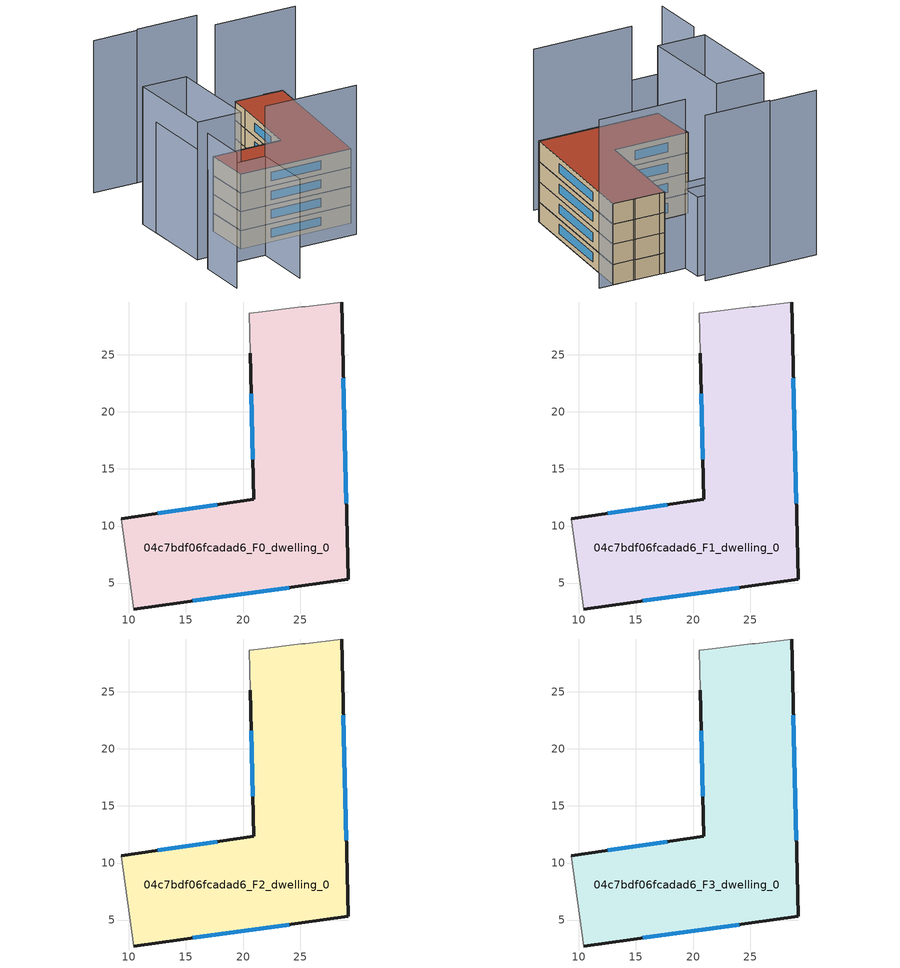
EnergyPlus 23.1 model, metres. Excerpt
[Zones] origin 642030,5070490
04c7bdf06fcadad6_F0_dwelling_0
 floor ground (EU_floor_Construction): 29.23,5.32 28.64,29.64 25.44,29.24 25.14,29.24 21.33,28.74 20.53,28.64 20.63,25.14 20.93,12.33 9.32,10.63 10.42,2.72 z0
 wall outside (EU_wall_Construction): 28.64,29.64 29.23,5.32 10.42,2.72 / 9.32,10.63 20.93,12.33 20.63,25.14 z0:3
 wall adiabatic (EU_wall_Construction): 10.42,2.72 9.32,10.63 / 20.63,25.14 20.53,28.64 21.33,28.74 25.14,29.24 25.44,29.24 28.64,29.64 z0:3
 window (EU_Window_Construction): 28.8,22.95 29.07,12.01 / 24.05,4.61 15.59,3.44 / 12.51,11.1 17.73,11.86 / 20.85,15.85 20.71,21.61 z0.83:2.17
04c7bdf06fcadad6_F1_dwelling_0
 floor to 04c7bdf06fcadad6_F0_dwelling_0 (EU_floor_Construction): 29.23,5.32 28.64,29.64 25.44,29.24 25.13,29.24 21.33,28.74 20.53,28.64 20.63,25.14 20.93,12.33 9.32,10.63 10.42,2.72 z3
 wall outside (EU_wall_Construction): 28.64,29.64 29.23,5.32 10.42,2.72 / 9.32,10.63 20.93,12.33 20.63,25.14 z3:6
 wall adiabatic (EU_wall_Construction): 10.42,2.72 9.32,10.63 / 20.63,25.14 20.53,28.64 21.33,28.74 25.14,29.24 25.44,29.24 28.64,29.64 z3:6
 window (EU_Window_Construction): 28.8,22.95 29.07,12.01 / 24.05,4.61 15.59,3.44 / 12.51,11.1 17.73,11.86 / 20.85,15.85 20.71,21.61 z3.83:5.17
04c7bdf06fcadad6_F2_dwelling_0
 floor to 04c7bdf06fcadad6_F1_dwelling_0 (EU_floor_Construction): 29.23,5.32 28.64,29.64 25.44,29.24 25.13,29.24 21.33,28.74 20.53,28.64 20.63,25.14 20.93,12.33 9.32,10.63 10.42,2.72 z6
 wall outside (EU_wall_Construction): 28.64,29.64 29.23,5.32 10.42,2.72 / 9.32,10.63 20.93,12.33 20.63,25.14 z6:9
 wall adiabatic (EU_wall_Construction): 10.42,2.72 9.32,10.63 / 20.63,25.14 20.53,28.64 21.33,28.74 25.14,29.24 25.44,29.24 28.64,29.64 z6:9
 window (EU_Window_Construction): 28.8,22.95 29.07,12.01 / 24.05,4.61 15.59,3.44 / 12.51,11.1 17.73,11.86 / 20.85,15.85 20.71,21.61 z6.83:8.17
04c7bdf06fcadad6_F3_dwelling_0
 floor to 04c7bdf06fcadad6_F2_dwelling_0 (EU_floor_Construction): 29.23,5.32 28.64,29.64 25.44,29.24 25.13,29.24 21.33,28.74 20.53,28.64 20.63,25.14 20.93,12.33 9.32,10.63 10.42,2.72 z9
 wall outside (EU_wall_Construction): 28.64,29.64 29.23,5.32 10.42,2.72 / 9.32,10.63 20.93,12.33 20.63,25.14 z9:12
 wall adiabatic (EU_wall_Construction): 10.42,2.72 9.32,10.63 / 20.63,25.14 20.53,28.64 21.33,28.74 25.14,29.24 25.44,29.24 28.64,29.64 z9:12
 window (EU_Window_Construction): 28.8,22.95 29.07,12.01 / 24.05,4.61 15.59,3.44 / 12.51,11.1 17.73,11.86 / 20.85,15.85 20.71,21.61 z9.83:11.17
 roof outside (EU_roof_Construction): 28.64,29.64 29.23,5.32 10.42,2.72 9.32,10.63 20.93,12.33 20.63,25.14 20.53,28.64 21.33,28.74 25.14,29.24 25.44,29.24 z12
shading: 12.82,-0.78 28.29,1.25 z0:23.9; 3.01,-2.08 4.11,-10.48 z0:21.7; 3,-2.08 12.82,-0.78 / 12.82,-0.78 14.13,-10.69 z0:15.9; 1.41,13.33 3.01,1.73 z0:17.7; 8.28,18.24 10.42,2.72 / 10.42,2.72 3.01,1.7 / 3.01,1.7 0.88,17.23 / 0.88,17.23 8.28,18.24 z0:22; 7.01,26.73 20.53,28.65 / 20.53,28.65 21.88,19.15 / 21.88,19.15 8.36,17.23 / 8.36,17.23 7.01,26.73 z0:8; 6.6,30 16.76,31.45 / 16.76,31.45 17.23,28.14 / 17.23,28.14 7.07,26.69 / 7.07,26.69 6.6,30 z0:11.7; 6.32,31.95 -1.1,30.92 z0:24.4; 30.81,29.94 17.16,28.04 z0:25; 16.5,33.35 6.32,31.95 z0:24.6
[Building]
EU S2 Campaign: North Axis=0; Terrain=City; Solar Distribution=FullExterior
[Site:Location]
Lyon-Bron: Latitude=45.75; Longitude=5; Time Zone=1; Elevation=198
[SizingPeriod:WeatherFileDays]
AnnualSizingPeriod: Begin Month=1; Begin Day of Month=1; End Month=12; End Day of Month=31; Day of Week for Start Day=Monday; Use Weather File Daylight Saving Period=No; Use Weather File Rain and Snow Indicators=No
[MATERIAL]
EU_InternalMass_Material: Roughness=MediumRough; Thickness=0.1; Conductivity=1; Density=1800; Specific Heat=900; Thermal Absorptance=0.9; Solar Absorptance=0.7; Visible Absorptance=0.7
[MATERIAL:NOMASS] Roughness=MediumRough; Thermal Absorptance=0.9; Solar Absorptance=0.7; Visible Absorptance=0.7
Name | Thermal Resistance
EU_wall_NoMass | 0.87146
EU_roof_NoMass | 0.842276
EU_floor_NoMass | 0.496999
[WINDOWMATERIAL:SIMPLEGLAZINGSYSTEM]
EU_Window_SimpleGlazing: UFactor=2.2525; Solar Heat Gain Coefficient=0.76; Visible Transmittance=0.76
[CONSTRUCTION]
EU_wall_Construction: EU_wall_NoMass
EU_roof_Construction: EU_roof_NoMass
EU_floor_Construction: EU_floor_NoMass
EU_InternalMass_Construction: EU_InternalMass_Material
EU_Window_Construction: EU_Window_SimpleGlazing
[ZONE] Type=1; Multiplier=1; Ceiling Height=autocalculate; Floor Area=autocalculate; Part of Total Floor Area=Yes
Name | Volume
04c7bdf06fcadad6_F0_dwelling_0 | 866
04c7bdf06fcadad6_F1_dwelling_0; 04c7bdf06fcadad6_F2_dwelling_0; 04c7bdf06fcadad6_F3_dwelling_0 | 866.002
[INTERNALMASS] Construction=EU_InternalMass_Construction; Surface Area=288.667
Name | Zone or ZoneList
04c7bdf06fcadad6_F0_dwelling_0_EU_InternalMass | 04c7bdf06fcadad6_F0_dwelling_0
04c7bdf06fcadad6_F1_dwelling_0_EU_InternalMass | 04c7bdf06fcadad6_F1_dwelling_0
04c7bdf06fcadad6_F2_dwelling_0_EU_InternalMass | 04c7bdf06fcadad6_F2_dwelling_0
04c7bdf06fcadad6_F3_dwelling_0_EU_InternalMass | 04c7bdf06fcadad6_F3_dwelling_0
[OTHEREQUIPMENT] Fuel Type=Electricity; Design Level Calculation Method=Watts/Area; Power per Zone Floor Area=1; Fraction Latent=0; Fraction Radiant=0; Fraction Lost=0; Carbon Dioxide Generation Rate=0; EndUse Subcategory=EU_Step8_InternalGains
Name | Zone or ZoneList or Space or SpaceList | Schedule
EU_Step8_InternalGain_04c7bdf06fcadad6_F0_dwelling_0_f000 | 04c7bdf06fcadad6_F0_dwelling_0 | EU_Step8_GainSchedule_04c7bdf06fcadad6_F0_dwelling_0_f000
EU_Step8_InternalGain_04c7bdf06fcadad6_F1_dwelling_0_f000 | 04c7bdf06fcadad6_F1_dwelling_0 | EU_Step8_GainSchedule_04c7bdf06fcadad6_F1_dwelling_0_f000
EU_Step8_InternalGain_04c7bdf06fcadad6_F2_dwelling_0_f000 | 04c7bdf06fcadad6_F2_dwelling_0 | EU_Step8_GainSchedule_04c7bdf06fcadad6_F2_dwelling_0_f000
EU_Step8_InternalGain_04c7bdf06fcadad6_F3_dwelling_0_f000 | 04c7bdf06fcadad6_F3_dwelling_0 | EU_Step8_GainSchedule_04c7bdf06fcadad6_F3_dwelling_0_f000
[ZONEVENTILATION:DESIGNFLOWRATE] Schedule=EU_AlwaysOn; Design Flow Rate Calculation Method=AirChanges/Hour; Air Changes per Hour=0.425; Ventilation Type=Natural; Fan Pressure Rise=0; Fan Total Efficiency=1; Constant Term Coefficient=1; Temperature Term Coefficient=0; Velocity Term Coefficient=0; Velocity Squared Term Coefficient=0; Minimum Indoor Temperature=-100; Maximum Indoor Temperature=100; Delta Temperature=-100; Minimum Outdoor Temperature=-100; Maximum Outdoor Temperature=100; Maximum Wind Speed=40
Name | Zone or ZoneList or Space or SpaceList
EU_ConstantAir_04c7bdf06fcadad6_F0_dwelling_0 | 04c7bdf06fcadad6_F0_dwelling_0
EU_ConstantAir_04c7bdf06fcadad6_F1_dwelling_0 | 04c7bdf06fcadad6_F1_dwelling_0
EU_ConstantAir_04c7bdf06fcadad6_F2_dwelling_0 | 04c7bdf06fcadad6_F2_dwelling_0
EU_ConstantAir_04c7bdf06fcadad6_F3_dwelling_0 | 04c7bdf06fcadad6_F3_dwelling_0
[HVACTEMPLATE:THERMOSTAT] Constant Heating Setpoint=20; Constant Cooling Setpoint=50
EU_HeatOnly_04c7bdf06fcadad6_F0_dwelling_0; EU_HeatOnly_04c7bdf06fcadad6_F1_dwelling_0; EU_HeatOnly_04c7bdf06fcadad6_F2_dwelling_0; EU_HeatOnly_04c7bdf06fcadad6_F3_dwelling_0
[HVACTEMPLATE:ZONE:IDEALLOADSAIRSYSTEM] System Availability Schedule=EU_AlwaysOn; Maximum Heating Supply Air Temperature=50; Minimum Cooling Supply Air Temperature=13; Maximum Heating Supply Air Humidity Ratio=0.0156; Minimum Cooling Supply Air Humidity Ratio=0.0077; Heating Limit=NoLimit; Cooling Limit=NoLimit; Heating Availability Schedule=EU_AlwaysOn; Cooling Availability Schedule=EU_CoolingOff; Dehumidification Control Type=ConstantSensibleHeatRatio; Cooling Sensible Heat Ratio=0.7; Dehumidification Setpoint=60; Humidification Control Type=None; Humidification Setpoint=30; Outdoor Air Method=None; Outdoor Air Flow Rate per Person=0.00944; Outdoor Air Flow Rate per Zone Floor Area=0; Outdoor Air Flow Rate per Zone=0; Demand Controlled Ventilation Type=None; Outdoor Air Economizer Type=NoEconomizer; Heat Recovery Type=None; Sensible Heat Recovery Effectiveness=0.7; Latent Heat Recovery Effectiveness=0.65
Name | Template Thermostat
04c7bdf06fcadad6_F0_dwelling_0 | EU_HeatOnly_04c7bdf06fcadad6_F0_dwelling_0
04c7bdf06fcadad6_F1_dwelling_0 | EU_HeatOnly_04c7bdf06fcadad6_F1_dwelling_0
04c7bdf06fcadad6_F2_dwelling_0 | EU_HeatOnly_04c7bdf06fcadad6_F2_dwelling_0
04c7bdf06fcadad6_F3_dwelling_0 | EU_HeatOnly_04c7bdf06fcadad6_F3_dwelling_0
[SIZING:ZONE] Zone Cooling Design Supply Air Temperature Input Method=SupplyAirTemperature; Zone Cooling Design Supply Air Temperature=13; Zone Heating Design Supply Air Temperature Input Method=SupplyAirTemperature; Zone Heating Design Supply Air Temperature=50; Zone Cooling Design Supply Air Humidity Ratio=0.008; Zone Heating Design Supply Air Humidity Ratio=0.008; Cooling Design Air Flow Method=DesignDay; Cooling Design Air Flow Rate=0; Cooling Minimum Air Flow per Zone Floor Area=0.000762; Cooling Minimum Air Flow=0; Cooling Minimum Air Flow Fraction=0.2; Heating Design Air Flow Method=DesignDay; Heating Design Air Flow Rate=0; Heating Maximum Air Flow per Zone Floor Area=0.002032; Heating Maximum Air Flow=0.141576; Heating Maximum Air Flow Fraction=0.3; Account for Dedicated Outdoor Air System=No; Dedicated Outdoor Air System Control Strategy=NeutralSupplyAir; Dedicated Outdoor Air Low Setpoint Temperature for Design=autosize; Dedicated Outdoor Air High Setpoint Temperature for Design=autosize; Zone Load Sizing Method=Sensible Load Only No Latent Load; Zone Latent Cooling Design Supply Air Humidity Ratio Input Method=HumidityRatioDifference; Zone Cooling Design Supply Air Humidity Ratio Difference=0.005; Zone Latent Heating Design Supply Air Humidity Ratio Input Method=HumidityRatioDifference; Zone Humidification Design Supply Air Humidity Ratio Difference=0.005
04c7bdf06fcadad6_F0_dwelling_0; 04c7bdf06fcadad6_F1_dwelling_0; 04c7bdf06fcadad6_F2_dwelling_0; 04c7bdf06fcadad6_F3_dwelling_0
[SCHEDULE:CONSTANT]
Name | Hourly Value
EU_AlwaysOn | 1
EU_CoolingOff | 0
[SCHEDULE:FILE] Column Number=1; Rows to Skip at Top=0; Number of Hours of Data=8760; Column Separator=Comma; Interpolate to Timestep=No; Minutes per Item=60; Adjust Schedule for Daylight Savings=Yes
Name | File
EU_Step8_GainSchedule_04c7bdf06fcadad6_F0_dwelling_0_f000 | ../../schedules/04c7bdf06fcadad6/04c7bdf06fcadad6_F0_dwelling_0_f000_gain.csv
EU_Step8_GainSchedule_04c7bdf06fcadad6_F1_dwelling_0_f000 | ../../schedules/04c7bdf06fcadad6/04c7bdf06fcadad6_F1_dwelling_0_f000_gain.csv
EU_Step8_GainSchedule_04c7bdf06fcadad6_F2_dwelling_0_f000 | ../../schedules/04c7bdf06fcadad6/04c7bdf06fcadad6_F2_dwelling_0_f000_gain.csv
EU_Step8_GainSchedule_04c7bdf06fcadad6_F3_dwelling_0_f000 | ../../schedules/04c7bdf06fcadad6/04c7bdf06fcadad6_F3_dwelling_0_f000_gain.csv
